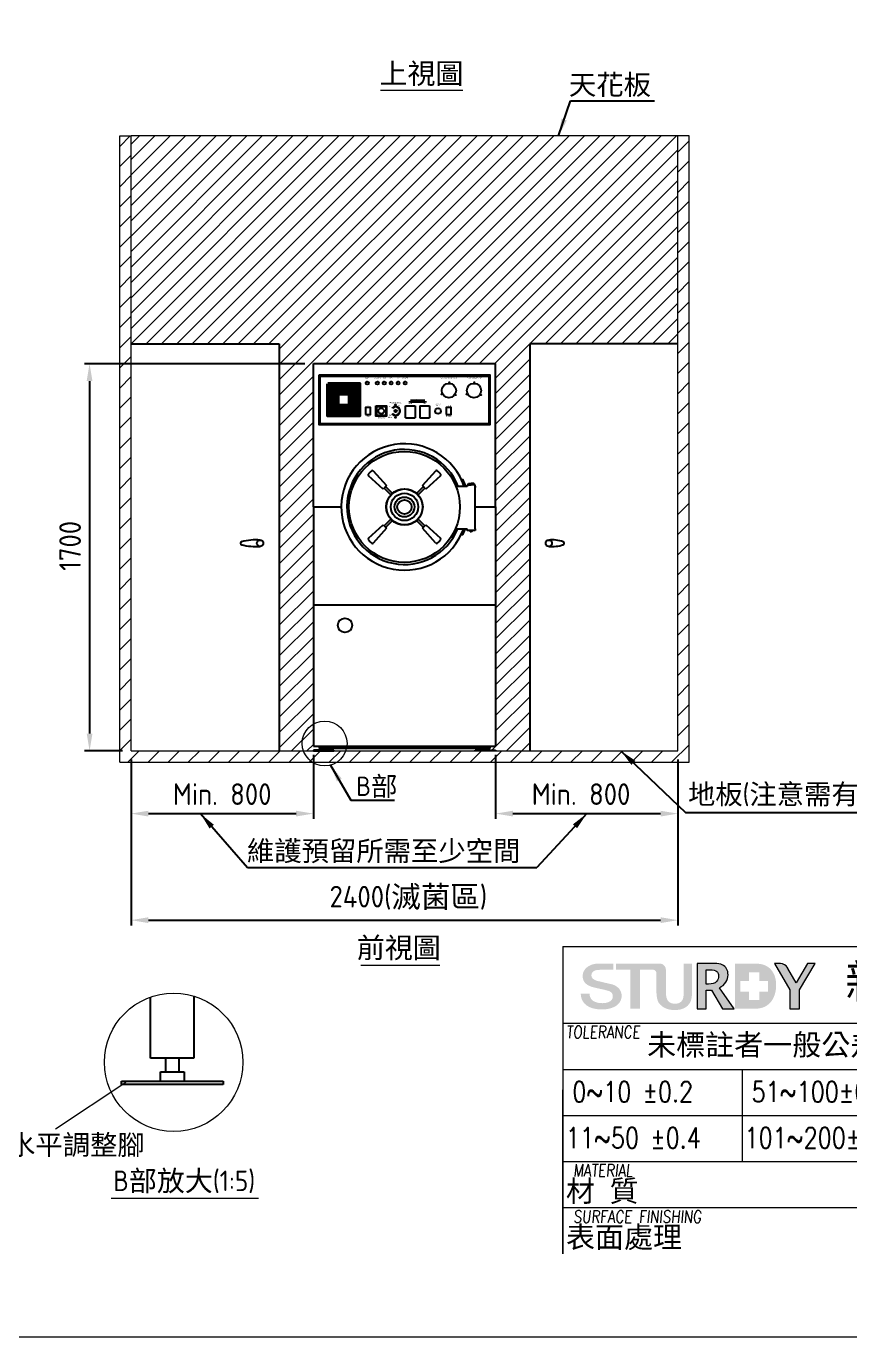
# Model space of a CAD drawing. Header units: millimetres. Extents: x -170975 to 139559, y -614 to 13147.
# Drawn here: x 131035 to 134649, y -614 to 5140 of the extents above; entities that cross this region are included whole.
import ezdxf

# ---------------------------------------------------------------- set-up
doc = ezdxf.new("R2010")
doc.units = ezdxf.units.MM
doc.linetypes.add('HIDDEN', pattern=[9.525, 6.35, -3.175])
doc.layers.get('0').update_dxf_attribs({"lineweight": 25})
for name, color, linetype, lineweight in [('D', 3, 'Continuous', 9), ('F', 7, 'Continuous', 15), ('H', 2, 'HIDDEN', 15), ('S', 4, 'Continuous', 15)]:
    doc.layers.add(name, color=color, linetype=linetype, lineweight=lineweight)
doc.styles.get("Standard").update_dxf_attribs({"font": 'KAIU.TTF'})
doc.styles.add('STU25', font='isocp2.shx')
doc.styles.add('Text', font='romans.shx', dxfattribs={"width": 0.8, "oblique": 10})
doc.dimstyles.new('STU25', dxfattribs={"dimscale": 38, "dimtxt": 2.5, "dimasz": 2, "dimexe": 0.6, "dimexo": 1, "dimgap": 1, "dimtad": 1, "dimdsep": 46, "dimtxsty": 'STU25', "dimcen": 2, "dimazin": 2, "dimtfac": 1, "dimtmove": 0, "dimatfit": 3, "dimfxl": 0, "dimtolj": 1, "dimtzin": 0, "dimarcsym": 0})
doc.dimstyles.new('STU25$7', dxfattribs={"dimscale": 38, "dimtxt": 2.5, "dimasz": 2, "dimexe": 1.25, "dimexo": 0.625, "dimgap": 1, "dimtad": 0, "dimdec": 4, "dimdsep": 46, "dimtxsty": 'STU25', "dimcen": 2.5, "dimazin": 2, "dimtfac": 1, "dimtdec": 4, "dimtmove": 0, "dimatfit": 3, "dimfxl": 0, "dimtolj": 1, "dimtzin": 0, "dimarcsym": 0})

# ---------------------------------------------------------------- blocks, each defined once
blk = doc.blocks.new('*D6')
at = {"layer": 'D', "color": 0, "lineweight": -2}
for p, q in [((131494.9, 1920), (131494.9, 1192)), ((133894.9, 1920), (133894.9, 1192)), ((131570.9, 1214.8), (133818.9, 1214.8))]:
    blk.add_line(p, q, dxfattribs=at)
at = {"layer": 'D', "color": 0}
for points in [[(131570.9, 1227.5), (131570.9, 1202.1), (131494.9, 1214.8)], [(133818.9, 1202.1), (133818.9, 1227.5), (133894.9, 1214.8)]]:
    blk.add_solid(points, dxfattribs=at)
at = {"layer": 'Defpoints', "color": 0}
for p in [(131494.9, 1958), (133894.9, 1958), (133894.9, 1214.8)]:
    blk.add_point(p, dxfattribs=at)
at = {"layer": 'D', "color": 0, "insert": (132711.8, 1312.6), "char_height": 95, "attachment_point": 5, "style": 'STU25'}
blk.add_mtext('\\A1;2400({\\f標楷體|b0|i0|c136|p65;滅菌區})', dxfattribs=at)
blk = doc.blocks.new('*D8')
at = {"layer": 'D', "color": 0, "lineweight": -2}
for p, q in [((131494.9, 1920), (131494.9, 1659.8)), ((132294.9, 1941), (132294.9, 1659.8)), ((131570.9, 1682.6), (132218.9, 1682.6))]:
    blk.add_line(p, q, dxfattribs=at)
at = {"layer": 'D', "color": 0}
for points in [[(131570.9, 1695.2), (131570.9, 1669.9), (131494.9, 1682.6)], [(132218.9, 1669.9), (132218.9, 1695.2), (132294.9, 1682.6)]]:
    blk.add_solid(points, dxfattribs=at)
at = {"layer": 'Defpoints', "color": 0}
for p in [(131494.9, 1958), (132294.9, 1979), (132294.9, 1682.6)]:
    blk.add_point(p, dxfattribs=at)
at = {"layer": 'D', "color": 0, "insert": (131894.9, 1768.1), "char_height": 95, "attachment_point": 5, "style": 'STU25'}
blk.add_mtext('\\A1;Min. 800', dxfattribs=at)
blk = doc.blocks.new('*D9')
at = {"layer": 'D', "color": 0, "lineweight": -2}
for p, q in [((133094.9, 1941), (133094.9, 1659.8)), ((133894.9, 1920), (133894.9, 1659.8)), ((133170.9, 1682.6), (133818.9, 1682.6))]:
    blk.add_line(p, q, dxfattribs=at)
at = {"layer": 'D', "color": 0}
for points in [[(133170.9, 1695.2), (133170.9, 1669.9), (133094.9, 1682.6)], [(133818.9, 1669.9), (133818.9, 1695.2), (133894.9, 1682.6)]]:
    blk.add_solid(points, dxfattribs=at)
at = {"layer": 'Defpoints', "color": 0}
for p in [(133094.9, 1979), (133894.9, 1958), (133894.9, 1682.6)]:
    blk.add_point(p, dxfattribs=at)
at = {"layer": 'D', "color": 0, "insert": (133469.9, 1768.1), "char_height": 95, "attachment_point": 5, "style": 'STU25'}
blk.add_mtext('\\A1;Min. 800', dxfattribs=at)
blk = doc.blocks.new('*D10')
at = {"layer": 'D', "color": 0, "lineweight": -2}
for p, q in [((132256.9, 3658), (131290, 3658)), ((131312.8, 3582), (131312.8, 2034)), ((131456.9, 1958), (131290, 1958))]:
    blk.add_line(p, q, dxfattribs=at)
at = {"layer": 'D', "color": 0}
for points in [[(131325.5, 3582), (131300.1, 3582), (131312.8, 3658)], [(131300.1, 2034), (131325.5, 2034), (131312.8, 1958)]]:
    blk.add_solid(points, dxfattribs=at)
at = {"layer": 'Defpoints', "color": 0}
for p in [(132294.9, 3658), (131312.8, 1958), (131494.9, 1958)]:
    blk.add_point(p, dxfattribs=at)
at = {"layer": 'D', "color": 0, "insert": (131227.3, 2858), "char_height": 95, "attachment_point": 5, "rotation": 90, "style": 'STU25'}
blk.add_mtext('\\A1;1700', dxfattribs=at)
blk = doc.blocks.new('新駿LOGO')
at = {"layer": 'F'}
h = blk.add_hatch(color=256, dxfattribs=at)
edge = h.paths.add_edge_path()
edge.add_spline(control_points=[(-529.05, -442.14), (-529.05, -442.31), (-529.02, -442.45), (-528.95, -442.56), (-528.89, -442.68), (-528.8, -442.78), (-528.69, -442.85), (-528.57, -442.93), (-528.44, -442.98), (-528.29, -443.01), (-528.15, -443.05), (-527.99, -443.07), (-527.81, -443.07), (-527.62, -443.07), (-527.47, -443.05), (-527.33, -443.01), (-527.2, -442.97), (-527.09, -442.92), (-527.01, -442.86), (-526.93, -442.8), (-526.87, -442.73), (-526.83, -442.65), (-526.8, -442.57), (-526.78, -442.49), (-526.78, -442.41), (-526.78, -442.25), (-526.82, -442.13), (-526.91, -442.05), (-526.99, -441.97), (-527.08, -441.91), (-527.18, -441.88), (-527.36, -441.83), (-527.56, -441.77), (-527.79, -441.72), (-528.02, -441.67), (-528.3, -441.61), (-528.64, -441.53), (-528.85, -441.48), (-529.02, -441.41), (-529.16, -441.34), (-529.3, -441.26), (-529.41, -441.17), (-529.5, -441.07), (-529.58, -440.98), (-529.64, -440.87), (-529.67, -440.77), (-529.7, -440.66), (-529.72, -440.55), (-529.72, -440.43), (-529.72, -440.22), (-529.67, -440.03), (-529.57, -439.87), (-529.46, -439.71), (-529.33, -439.58), (-529.16, -439.47), (-528.99, -439.37), (-528.85, -439.31), (-528.64, -439.26), (-528.43, -439.21), (-528.13, -439.2), (-527.91, -439.2), (-527.66, -439.2), (-526.73, -439.2), (-526.73, -439.2), (-526.73, -439.2), (-526.73, -439.81), (-526.73, -439.81), (-526.73, -439.81), (-528.14, -439.8), (-528.28, -439.83), (-528.39, -439.85), (-528.48, -439.86), (-528.56, -439.9), (-528.65, -439.94), (-528.72, -440), (-528.78, -440.07), (-528.84, -440.14), (-528.87, -440.23), (-528.87, -440.34), (-528.87, -440.5), (-528.81, -440.62), (-528.7, -440.7), (-528.6, -440.79), (-528.46, -440.85), (-528.28, -440.9), (-528.27, -440.9), (-528.19, -440.92), (-528.07, -440.95), (-527.94, -440.98), (-527.8, -441.01), (-527.65, -441.05), (-527.49, -441.09), (-527.34, -441.12), (-527.19, -441.16), (-527.04, -441.19), (-526.94, -441.21), (-526.87, -441.23), (-526.71, -441.27), (-526.58, -441.34), (-526.46, -441.41), (-526.34, -441.49), (-526.24, -441.58), (-526.16, -441.67), (-526.08, -441.77), (-526.02, -441.88), (-525.98, -441.99), (-525.94, -442.1), (-525.92, -442.22), (-525.92, -442.33), (-525.92, -442.57), (-525.98, -442.78), (-526.09, -442.95), (-526.2, -443.12), (-526.35, -443.26), (-526.53, -443.37), (-526.71, -443.48), (-526.92, -443.55), (-527.15, -443.61), (-527.39, -443.66), (-527.62, -443.68), (-527.87, -443.68), (-528.14, -443.68), (-528.41, -443.65), (-528.65, -443.59), (-528.9, -443.53), (-529.11, -443.44), (-529.3, -443.31), (-529.48, -443.19), (-529.63, -443.03), (-529.74, -442.83), (-529.84, -442.64), (-529.9, -442.41), (-529.91, -442.14), (-529.91, -442.14), (-529.05, -442.14), (-529.05, -442.14)], knot_values=[0, 0, 0, 0, 1, 1, 1, 2, 2, 2, 3, 3, 3, 4, 4, 4, 5, 5, 5, 6, 6, 6, 7, 7, 7, 8, 8, 8, 9, 9, 9, 10, 10, 10, 11, 11, 11, 12, 12, 12, 13, 13, 13, 14, 14, 14, 15, 15, 15, 16, 16, 16, 17, 17, 17, 18, 18, 18, 19, 19, 19, 20, 20, 20, 21, 21, 21, 22, 22, 22, 23, 23, 23, 24, 24, 24, 25, 25, 25, 26, 26, 26, 27, 27, 27, 28, 28, 28, 29, 29, 29, 30, 30, 30, 31, 31, 31, 32, 32, 32, 33, 33, 33, 34, 34, 34, 35, 35, 35, 36, 36, 36, 37, 37, 37, 38, 38, 38, 39, 39, 39, 40, 40, 40, 41, 41, 41, 42, 42, 42, 43, 43, 43, 44, 44, 44, 45, 45, 45, 45], degree=3, periodic=0)
edge = h.paths.add_edge_path()
edge.add_spline(control_points=[(-522.53, -440.14), (-522.54, -440.04), (-522.57, -439.94), (-522.63, -439.9), (-522.77, -439.79), (-522.9, -439.81), (-522.9, -439.81), (-522.9, -439.81), (-523.02, -439.81), (-523.02, -439.81), (-523.02, -439.81), (-524.14, -439.81), (-524.14, -439.81), (-524.14, -439.81), (-524.14, -443.62), (-524.14, -443.62), (-524.14, -443.62), (-525.06, -443.62), (-525.06, -443.62), (-525.06, -443.62), (-525.06, -439.81), (-525.06, -439.81), (-525.06, -439.81), (-526.47, -439.81), (-526.47, -439.81), (-526.47, -439.81), (-526.47, -439.2), (-526.47, -439.2), (-526.47, -439.2), (-522.39, -439.2), (-522.39, -439.2)], knot_values=[5.578051, 5.578051, 5.578051, 5.578051, 6, 6, 6, 7, 7, 7, 8, 8, 8, 9, 9, 9, 10, 10, 10, 11, 11, 11, 12, 12, 12, 13, 13, 13, 14, 14, 14, 15, 15, 15, 15], degree=3, periodic=0)
edge.add_spline(control_points=[(-522.4, -439.2), (-522.31, -439.2), (-522.22, -439.2), (-522.22, -439.2), (-522.22, -439.2), (-521.96, -439.19), (-521.76, -439.41), (-521.58, -439.61), (-521.61, -439.85), (-521.61, -439.85), (-521.61, -439.85), (-521.61, -441.92), (-521.61, -441.92), (-521.61, -442.41), (-521.52, -442.73), (-521.36, -442.89), (-521.19, -443.05), (-520.97, -443.13), (-520.71, -443.13), (-520.45, -443.13), (-520.24, -443.05), (-520.09, -442.89), (-519.93, -442.74), (-519.86, -442.43), (-519.86, -441.98), (-519.86, -441.98), (-519.86, -439.2), (-519.86, -439.2), (-519.86, -439.2), (-519.05, -439.2), (-519.05, -439.2), (-519.05, -439.2), (-519.05, -441.92), (-519.05, -441.92), (-519.05, -442.43), (-519.12, -442.8), (-519.25, -443.02), (-519.38, -443.24), (-519.56, -443.42), (-519.8, -443.54), (-520.05, -443.67), (-520.35, -443.74), (-520.73, -443.74), (-521.09, -443.74), (-521.41, -443.68), (-521.67, -443.56), (-521.93, -443.44), (-522.14, -443.26), (-522.3, -443.03), (-522.45, -442.8), (-522.53, -442.42), (-522.53, -441.91), (-522.53, -441.91), (-522.53, -440.92), (-522.53, -440.14)], knot_values=[0.44538, 0.44538, 0.44538, 0.44538, 1, 1, 1, 2, 2, 2, 3, 3, 3, 4, 4, 4, 5, 5, 5, 6, 6, 6, 7, 7, 7, 8, 8, 8, 9, 9, 9, 10, 10, 10, 11, 11, 11, 12, 12, 12, 13, 13, 13, 14, 14, 14, 15, 15, 15, 16, 16, 16, 17, 17, 17, 17.603917, 17.603917, 17.603917, 17.603917], degree=3, periodic=0)
h = blk.add_hatch(color=256, dxfattribs=at)
edge = h.paths.add_edge_path()
edge.add_spline(control_points=[(-526.47, -439.2), (-526.47, -439.2), (-526.47, -439.81), (-526.47, -439.81)], knot_values=[-14, -14, -14, -14, -13, -13, -13, -13], degree=3, periodic=0)
edge.add_spline(control_points=[(-526.47, -439.81), (-526.47, -439.81), (-525.06, -439.81), (-525.06, -439.81)], knot_values=[-13, -13, -13, -13, -12, -12, -12, -12], degree=3, periodic=0)
edge.add_spline(control_points=[(-525.06, -439.81), (-525.06, -439.81), (-525.06, -443.62), (-525.06, -443.62)], knot_values=[-12, -12, -12, -12, -11, -11, -11, -11], degree=3, periodic=0)
edge.add_spline(control_points=[(-525.06, -443.62), (-525.06, -443.62), (-524.14, -443.62), (-524.14, -443.62)], knot_values=[-11, -11, -11, -11, -10, -10, -10, -10], degree=3, periodic=0)
edge.add_spline(control_points=[(-524.14, -443.62), (-524.14, -443.62), (-524.14, -439.81), (-524.14, -439.81)], knot_values=[-10, -10, -10, -10, -9, -9, -9, -9], degree=3, periodic=0)
edge.add_spline(control_points=[(-524.14, -439.81), (-524.14, -439.81), (-523.02, -439.81), (-523.02, -439.81)], knot_values=[-9, -9, -9, -9, -8, -8, -8, -8], degree=3, periodic=0)
edge.add_spline(control_points=[(-523.02, -439.81), (-523.02, -439.81), (-522.9, -439.81), (-522.9, -439.81)], knot_values=[-8, -8, -8, -8, -7, -7, -7, -7], degree=3, periodic=0)
edge.add_spline(control_points=[(-522.9, -439.81), (-522.9, -439.81), (-522.77, -439.79), (-522.63, -439.9)], knot_values=[-7, -7, -7, -7, -6, -6, -6, -6], degree=3, periodic=0)
edge.add_spline(control_points=[(-522.63, -439.9), (-522.57, -439.94), (-522.54, -440.04), (-522.53, -440.14)], knot_values=[-6, -6, -6, -6, -5.578051, -5.578051, -5.578051, -5.578051], degree=3, periodic=0)
edge.add_spline(control_points=[(-522.53, -440.14), (-522.53, -440.92), (-522.53, -441.91), (-522.53, -441.91)], knot_values=[-17.603917, -17.603917, -17.603917, -17.603917, -17, -17, -17, -17], degree=3, periodic=0)
edge.add_spline(control_points=[(-522.53, -441.91), (-522.53, -442.42), (-522.45, -442.8), (-522.3, -443.03)], knot_values=[-17, -17, -17, -17, -16, -16, -16, -16], degree=3, periodic=0)
edge.add_spline(control_points=[(-522.3, -443.03), (-522.14, -443.26), (-521.93, -443.44), (-521.67, -443.56)], knot_values=[-16, -16, -16, -16, -15, -15, -15, -15], degree=3, periodic=0)
edge.add_spline(control_points=[(-521.67, -443.56), (-521.41, -443.68), (-521.09, -443.74), (-520.73, -443.74)], knot_values=[-15, -15, -15, -15, -14, -14, -14, -14], degree=3, periodic=0)
edge.add_spline(control_points=[(-520.73, -443.74), (-520.35, -443.74), (-520.05, -443.67), (-519.8, -443.54)], knot_values=[-14, -14, -14, -14, -13, -13, -13, -13], degree=3, periodic=0)
edge.add_spline(control_points=[(-519.8, -443.54), (-519.56, -443.42), (-519.38, -443.24), (-519.25, -443.02)], knot_values=[-13, -13, -13, -13, -12, -12, -12, -12], degree=3, periodic=0)
edge.add_spline(control_points=[(-519.25, -443.02), (-519.12, -442.8), (-519.05, -442.43), (-519.05, -441.92)], knot_values=[-12, -12, -12, -12, -11, -11, -11, -11], degree=3, periodic=0)
edge.add_spline(control_points=[(-519.05, -441.92), (-519.05, -441.92), (-519.05, -439.2), (-519.05, -439.2)], knot_values=[-11, -11, -11, -11, -10, -10, -10, -10], degree=3, periodic=0)
edge.add_spline(control_points=[(-519.05, -439.2), (-519.05, -439.2), (-519.86, -439.2), (-519.86, -439.2)], knot_values=[-10, -10, -10, -10, -9, -9, -9, -9], degree=3, periodic=0)
edge.add_spline(control_points=[(-519.86, -439.2), (-519.86, -439.2), (-519.86, -441.98), (-519.86, -441.98)], knot_values=[-9, -9, -9, -9, -8, -8, -8, -8], degree=3, periodic=0)
edge.add_spline(control_points=[(-519.86, -441.98), (-519.86, -442.43), (-519.93, -442.74), (-520.09, -442.89)], knot_values=[-8, -8, -8, -8, -7, -7, -7, -7], degree=3, periodic=0)
edge.add_spline(control_points=[(-520.09, -442.89), (-520.24, -443.05), (-520.45, -443.13), (-520.71, -443.13)], knot_values=[-7, -7, -7, -7, -6, -6, -6, -6], degree=3, periodic=0)
edge.add_spline(control_points=[(-520.71, -443.13), (-520.97, -443.13), (-521.19, -443.05), (-521.36, -442.89)], knot_values=[-6, -6, -6, -6, -5, -5, -5, -5], degree=3, periodic=0)
edge.add_spline(control_points=[(-521.36, -442.89), (-521.52, -442.73), (-521.61, -442.41), (-521.61, -441.92)], knot_values=[-5, -5, -5, -5, -4, -4, -4, -4], degree=3, periodic=0)
edge.add_spline(control_points=[(-521.61, -441.92), (-521.61, -441.92), (-521.61, -439.85), (-521.61, -439.85)], knot_values=[-4, -4, -4, -4, -3, -3, -3, -3], degree=3, periodic=0)
edge.add_spline(control_points=[(-521.61, -439.85), (-521.61, -439.85), (-521.61, -439.85), (-521.61, -439.85)], knot_values=[-3, -3, -3, -3, -2.999949, -2.999949, -2.999949, -2.999949], degree=3, periodic=0)
edge.add_spline(control_points=[(-521.61, -439.85), (-521.61, -439.85), (-521.58, -439.61), (-521.76, -439.41)], knot_values=[-2.999949, -2.999949, -2.999949, -2.999949, -2, -2, -2, -2], degree=3, periodic=0)
edge.add_spline(control_points=[(-521.76, -439.41), (-521.96, -439.19), (-522.22, -439.2), (-522.22, -439.2)], knot_values=[-2, -2, -2, -2, -1, -1, -1, -1], degree=3, periodic=0)
edge.add_spline(control_points=[(-522.22, -439.2), (-522.22, -439.2), (-526.47, -439.2), (-526.47, -439.2)], knot_values=[-15, -15, -15, -15, -14, -14, -14, -14], degree=3, periodic=0)
h = blk.add_hatch(color=256, dxfattribs=at)
edge = h.paths.add_edge_path()
edge.add_spline(control_points=[(-518.54, -443.62), (-518.54, -443.62), (-518.54, -439.2), (-518.54, -439.2), (-518.54, -439.2), (-516.88, -439.2), (-516.88, -439.2), (-516.55, -439.2), (-516.29, -439.25), (-516.11, -439.33), (-515.93, -439.41), (-515.79, -439.54), (-515.69, -439.72), (-515.59, -439.89), (-515.54, -440.08), (-515.54, -440.3), (-515.54, -440.56), (-515.61, -440.8), (-515.76, -441.03), (-515.91, -441.26), (-516.12, -441.44), (-516.39, -441.56), (-516.39, -441.56), (-514.95, -443.62), (-514.95, -443.62), (-514.95, -443.62), (-516.07, -443.62), (-516.07, -443.62), (-516.07, -443.62), (-517.17, -441.81), (-517.17, -441.81), (-517.17, -441.81), (-517.67, -441.81), (-517.67, -441.81), (-517.67, -441.81), (-517.67, -443.62), (-517.67, -443.62), (-517.67, -443.62), (-518.54, -443.62), (-518.54, -443.62)], knot_values=[0, 0, 0, 0, 1, 1, 1, 2, 2, 2, 3, 3, 3, 4, 4, 4, 5, 5, 5, 6, 6, 6, 7, 7, 7, 8, 8, 8, 9, 9, 9, 10, 10, 10, 11, 11, 11, 12, 12, 12, 13, 13, 13, 13], degree=3, periodic=1)
edge = h.paths.add_edge_path(flags=16)
edge.add_spline(control_points=[(-517.67, -441.21), (-517.67, -441.21), (-517.46, -441.21), (-517.46, -441.21), (-517.08, -441.21), (-516.82, -441.13), (-516.68, -440.96), (-516.53, -440.8), (-516.46, -440.61), (-516.46, -440.4), (-516.46, -440.22), (-516.52, -440.08), (-516.63, -439.97), (-516.75, -439.86), (-516.99, -439.81), (-517.35, -439.81), (-517.35, -439.81), (-517.67, -439.81), (-517.67, -439.81), (-517.67, -439.81), (-517.67, -441.21), (-517.67, -441.21)], knot_values=[0, 0, 0, 0, 1, 1, 1, 2, 2, 2, 3, 3, 3, 4, 4, 4, 5, 5, 5, 6, 6, 6, 7, 7, 7, 7], degree=3, periodic=1)
h = blk.add_hatch(color=256, dxfattribs=at)
edge = h.paths.add_edge_path()
edge.add_spline(control_points=[(-514.87, -443.62), (-514.87, -443.62), (-513.05, -443.62), (-513.05, -443.62)], knot_values=[-9, -9, -9, -9, -8, -8, -8, -8], degree=3, periodic=0)
edge.add_spline(control_points=[(-513.05, -443.62), (-512.51, -443.62), (-512.09, -443.52), (-511.79, -443.32)], knot_values=[-8, -8, -8, -8, -7, -7, -7, -7], degree=3, periodic=0)
edge.add_spline(control_points=[(-511.79, -443.32), (-511.48, -443.12), (-511.25, -442.85), (-511.09, -442.5)], knot_values=[-7, -7, -7, -7, -6, -6, -6, -6], degree=3, periodic=0)
edge.add_spline(control_points=[(-511.09, -442.5), (-510.93, -442.15), (-510.85, -441.76), (-510.85, -441.32)], knot_values=[-6, -6, -6, -6, -5, -5, -5, -5], degree=3, periodic=0)
edge.add_spline(control_points=[(-510.85, -441.32), (-510.85, -440.87), (-510.93, -440.49), (-511.1, -440.17)], knot_values=[-5, -5, -5, -5, -4, -4, -4, -4], degree=3, periodic=0)
edge.add_spline(control_points=[(-511.1, -440.17), (-511.27, -439.85), (-511.49, -439.61), (-511.78, -439.45)], knot_values=[-4, -4, -4, -4, -3, -3, -3, -3], degree=3, periodic=0)
edge.add_spline(control_points=[(-511.78, -439.45), (-512.06, -439.29), (-512.46, -439.2), (-512.97, -439.2)], knot_values=[-3, -3, -3, -3, -2, -2, -2, -2], degree=3, periodic=0)
edge.add_spline(control_points=[(-512.97, -439.2), (-512.97, -439.2), (-514.87, -439.2), (-514.87, -439.2)], knot_values=[-2, -2, -2, -2, -1, -1, -1, -1], degree=3, periodic=0)
edge.add_spline(control_points=[(-514.87, -439.2), (-514.87, -439.2), (-514.87, -443.62), (-514.87, -443.62)], knot_values=[-1, -1, -1, -1, 0, 0, 0, 0], degree=3, periodic=0)
h.paths.add_polyline_path([(-514.34, -441.95), (-514.34, -440.92), (-513.51, -440.92), (-513.51, -440.07), (-512.48, -440.07), (-512.48, -440.92), (-511.64, -440.92), (-511.64, -441.95), (-512.48, -441.95), (-512.48, -442.77), (-513.51, -442.77), (-513.51, -441.95)], flags=16)
h = blk.add_hatch(color=256, dxfattribs=at)
edge = h.paths.add_edge_path()
edge.add_spline(control_points=[(-509.51, -443.62), (-509.51, -443.62), (-509.51, -441.77), (-509.51, -441.77), (-509.51, -441.77), (-511, -439.2), (-511, -439.2), (-511, -439.2), (-510.64, -439.2), (-510.64, -439.2), (-510.64, -439.2), (-510.3, -439.19), (-510.04, -439.32), (-509.79, -439.45), (-509.71, -439.68), (-509.71, -439.68), (-509.71, -439.68), (-508.9, -441.07), (-508.9, -441.07), (-508.9, -441.07), (-507.78, -439.2), (-507.78, -439.2), (-507.78, -439.2), (-507.05, -439.2), (-507.05, -439.2), (-507.05, -439.2), (-508.59, -441.77), (-508.59, -441.77), (-508.59, -441.77), (-508.59, -443.62), (-508.59, -443.62), (-508.59, -443.62), (-509.51, -443.62), (-509.51, -443.62)], knot_values=[0, 0, 0, 0, 1, 1, 1, 2, 2, 2, 3, 3, 3, 4, 4, 4, 5, 5, 5, 6, 6, 6, 7, 7, 7, 8, 8, 8, 9, 9, 9, 10, 10, 10, 11, 11, 11, 11], degree=3, periodic=1)
at = {"layer": 'F', "lineweight": 0}
for points, knots in [([(-518.54, -443.62), (-518.54, -443.62), (-518.54, -439.2), (-518.54, -439.2), (-518.54, -439.2), (-516.88, -439.2), (-516.88, -439.2), (-516.55, -439.2), (-516.29, -439.25), (-516.11, -439.33), (-515.93, -439.41), (-515.79, -439.54), (-515.69, -439.72), (-515.59, -439.89), (-515.54, -440.08), (-515.54, -440.3), (-515.54, -440.56), (-515.61, -440.8), (-515.76, -441.03), (-515.91, -441.26), (-516.12, -441.44), (-516.39, -441.56), (-516.39, -441.56), (-514.95, -443.62), (-514.95, -443.62), (-514.95, -443.62), (-516.07, -443.62), (-516.07, -443.62), (-516.07, -443.62), (-517.17, -441.81), (-517.17, -441.81), (-517.17, -441.81), (-517.67, -441.81), (-517.67, -441.81), (-517.67, -441.81), (-517.67, -443.62), (-517.67, -443.62), (-517.67, -443.62), (-518.54, -443.62), (-518.54, -443.62)], [0, 0, 0, 0, 1, 1, 1, 2, 2, 2, 3, 3, 3, 4, 4, 4, 5, 5, 5, 6, 6, 6, 7, 7, 7, 8, 8, 8, 9, 9, 9, 10, 10, 10, 11, 11, 11, 12, 12, 12, 13, 13, 13, 13]), ([(-517.67, -441.21), (-517.67, -441.21), (-517.46, -441.21), (-517.46, -441.21), (-517.08, -441.21), (-516.82, -441.13), (-516.68, -440.96), (-516.53, -440.8), (-516.46, -440.61), (-516.46, -440.4), (-516.46, -440.22), (-516.52, -440.08), (-516.63, -439.97), (-516.75, -439.86), (-516.99, -439.81), (-517.35, -439.81), (-517.35, -439.81), (-517.67, -439.81), (-517.67, -439.81), (-517.67, -439.81), (-517.67, -441.21), (-517.67, -441.21)], [0, 0, 0, 0, 1, 1, 1, 2, 2, 2, 3, 3, 3, 4, 4, 4, 5, 5, 5, 6, 6, 6, 7, 7, 7, 7]), ([(-509.51, -443.62), (-509.51, -443.62), (-509.51, -441.77), (-509.51, -441.77), (-509.51, -441.77), (-511, -439.2), (-511, -439.2), (-511, -439.2), (-510.64, -439.2), (-510.64, -439.2), (-510.64, -439.2), (-510.3, -439.19), (-510.04, -439.32), (-509.79, -439.45), (-509.71, -439.68), (-509.71, -439.68), (-509.71, -439.68), (-508.9, -441.07), (-508.9, -441.07), (-508.9, -441.07), (-507.78, -439.2), (-507.78, -439.2), (-507.78, -439.2), (-507.05, -439.2), (-507.05, -439.2), (-507.05, -439.2), (-508.59, -441.77), (-508.59, -441.77), (-508.59, -441.77), (-508.59, -443.62), (-508.59, -443.62), (-508.59, -443.62), (-509.51, -443.62), (-509.51, -443.62)], [0, 0, 0, 0, 1, 1, 1, 2, 2, 2, 3, 3, 3, 4, 4, 4, 5, 5, 5, 6, 6, 6, 7, 7, 7, 8, 8, 8, 9, 9, 9, 10, 10, 10, 11, 11, 11, 11])]:
    blk.add_open_spline(points, degree=3, knots=knots, dxfattribs=at)
at = {"attachment_point": 1, "style": 'STU25'}
for s, insert, char_height in [('{\\f標楷體|b0|i0|c136|p65;新駿實業股份有限公司}', (-504.12, -439.33), 3.25), ('{\\f標楷體|b0|i0|c136|p65;STURDY\\H0.9667x; \\H1.034x;INDUSTRIAL CO.,LTD.}', (-455.51, -439.78), 3)]:
    blk.add_mtext(s, dxfattribs=dict(at, insert=insert, char_height=char_height))
blk = doc.blocks.new('H421')
at = {"layer": 'F', "color": 7}
for p, q in [((155.91, 38.09), (286.91, 38.09)), ((211.36, 38.09), (286.91, 38.09)), ((155.91, 30.59), (286.91, 30.59)), ((192.41, 30.59), (192.41, 17.09)), ((242.66, 30.59), (242.66, 17.09)), ((257.41, 30.59), (257.41, 17.09)), ((272.16, 30.59), (272.16, 17.09)), ((155.91, 26.09), (227.91, 26.09)), ((173.41, 26.09), (173.41, 17.09)), ((211.41, 26.09), (211.41, 17.09)), ((155.91, 8.09), (155.91, 24.09)), ((155.91, 21.59), (286.91, 21.59)), ((214.91, 21.59), (286.91, 21.59)), ((227.91, 21.59), (286.91, 21.59)), ((155.91, 17.09), (286.91, 17.09)), ((211.41, 17.09), (211.41, 12.59)), ((227.91, 17.09), (227.91, 8.09)), ((286.91, 12.59), (155.91, 12.59))]:
    blk.add_line(p, q, dxfattribs=at)
at = {"layer": 'F'}
for p, q in [((155.91, 38.09), (155.91, 17.09)), ((227.91, 30.59), (227.91, 17.09)), ((155.91, 24.09), (155.91, 16.09)), ((155.91, 17.09), (155.91, 8.09)), ((192.41, 17.09), (192.41, 8.09))]:
    blk.add_line(p, q, dxfattribs=at)
at = {"layer": 'F', "color": 0}
for p, q in [((220.66, 21.32), (220.66, 20.14)), ((223.77, 20.14), (227.5, 20.92)), ((227.5, 20.92), (227.5, 17.84)), ((218.72, 19.38), (219.89, 19.38)), ((220.27, 19.38), (221.04, 19.38)), ((220.66, 19.77), (220.66, 19)), ((221.42, 19.38), (222.57, 19.38)), ((223.49, 19.38), (224.81, 19.38)), ((223.77, 20.14), (223.77, 18.62)), ((225.34, 19.38), (225.81, 19.38)), ((226.31, 19.38), (228.03, 19.38)), ((220.66, 18.62), (220.66, 17.45)), ((223.77, 18.62), (227.5, 17.84))]:
    blk.add_line(p, q, dxfattribs=at)
for radius in [1.54, 0.762]:
    blk.add_circle((220.66, 19.38), radius, dxfattribs=at)
blk.add_blockref('新駿LOGO', (687.56, 475.62))
at = {"layer": 'F', "color": 1, "lineweight": 15, "style": 'Text', "oblique": 5, "width": 0.8}
for s, height, p in [('TOLERANCE', 1.2, (156.23, 29.13)), ('DESIGNED', 1.2, (228.57, 29.01)), ('DRAWN', 1.245, (243.23, 29.03)), ('VERIFIED', 1.2, (257.72, 29.09)), ('APPROVED', 1.2, (272.5, 29.06)), ('VIEWPOINT', 1.2, (211.83, 20.13)), ('MATERIAL', 1.2, (156.92, 15.63)), ('SCALE', 1.2, (193.44, 15.63)), ('UNIT', 1.2, (212.42, 15.63)), ('NAME', 1.2, (229.41, 15.63)), ('SURFACE FINISHING', 1.2, (156.92, 11.13)), ('MODEL NO.', 1.2, (193.44, 11.13)), ('DWG.NO.', 1.2, (229.41, 11.13))]:
    blk.add_text(s, height=height, dxfattribs=at).set_placement(p)
at = {"layer": 'F', "lineweight": -3}
for s, height, p in [('未標註者一般公差表', 2.076, (164.12, 27.45)), ('未標示之圓角為R1導角為C1', 2.0757, (192.54, 27.58)), ('設計:', 2.076, (228.54, 26.61)), ('繪圖:', 2.076, (243.32, 26.66)), ('校核:', 2.076, (257.59, 26.57)), ('核准:', 2.076, (272.41, 26.52)), ('視角', 2.076, (211.71, 17.69)), ('材 質', 2.076, (156.21, 13.19)), ('比例', 2.076, (192.73, 13.19)), ('單位', 2.076, (211.71, 13.19)), ('圖 名', 2.076, (228.7, 13.19)), ('表面處理', 2.076, (156.21, 8.69)), ('代表機種', 2.076, (192.73, 8.69)), ('圖 號', 2.076, (228.7, 8.69))]:
    blk.add_text(s, height=height, dxfattribs=at).set_placement(p)
at = {"layer": 'F', "lineweight": 20, "style": 'Text', "width": 0.8}
for s, p in [('0~10 ±0.2', (156.82, 22.91)), ('51~100±0.6', (174.32, 22.91)), ('201~500±1', (192.72, 22.91)), ('ANGLE  ±1%%D', (212.68, 22.91)), ('11~50 ±0.4', (156.2, 18.41)), ('101~200±0.8', (173.63, 18.41)), ('501~X  ±2', (192.72, 18.41))]:
    blk.add_text(s, height=2, dxfattribs=at).set_placement(p)

msp = doc.modelspace()

# ---------------------------------------------------------------- hatches: boundary and pattern name
h = msp.add_hatch(color=256)
h.paths.add_polyline_path([(132319.867, 3608.954), (132319.867, 3388.954), (133069.867, 3388.954), (133069.867, 3608.954)])
h.paths.add_polyline_path([(132324.867, 3393.954), (132324.867, 3603.954), (133064.867, 3603.954), (133064.867, 3393.954)], flags=16)
h = msp.add_hatch(color=256)
h.paths.add_polyline_path([(132615.867, 3473.204), (132569.867, 3473.204), (132569.867, 3427.204), (132615.867, 3427.204)])
h.paths.add_polyline_path([(132612.867, 3470.204), (132612.867, 3430.204), (132572.867, 3430.204), (132572.867, 3470.204)], flags=16)
h = msp.add_hatch(color=256)
h.paths.add_polyline_path([(132642.45, 3464.785), (132641.034, 3466.201, 0.01136804), (132640.311, 3465.51), (132643.139, 3462.682, -0.39222709), (132667.597, 3463.607), (132667.812, 3465.995, 0.03083087), (132665.749, 3467.342), (132666.65, 3469.13, 0.01136804), (132665.767, 3469.6), (132664.867, 3467.814, 0.30992327)])
h.paths.add_polyline_path([(132664.964, 3434.421), (132664.748, 3432.034, 0.55981906), (132667.812, 3465.995), (132667.597, 3463.607, -0.51491666)])
h.paths.add_polyline_path([(132664.748, 3432.034), (132664.964, 3434.421, -0.34118458), (132643.139, 3437.226), (132640.311, 3434.397, 0.01136804), (132641.034, 3433.706), (132642.45, 3435.122, 0.30810322)])
at = {"layer": 'D'}
h = msp.add_hatch(dxfattribs=at)
h.set_pattern_fill('ANSI31', color=256, scale=15, style=0)
h.set_pattern_definition([(45, (105332.81, 11.904), (-33.67596, 33.67596), [])])
h.paths.add_polyline_path([(133094.867, 3658.954), (133094.867, 3028.954), (133094.867, 2598.954), (133094.867, 1978.954), (133069.867, 1978.954), (133069.867, 1968.954), (133060.259, 1968.954), (133060.259, 1963.85), (133063.156, 1960.954), (133094.367, 1960.954), (133094.367, 1957.954), (133244.867, 1957.954), (133244.867, 3744.889), (133894.867, 3744.889), (133894.867, 4657.954), (131494.867, 4657.954), (131494.867, 3744.889), (132144.867, 3744.889), (132144.867, 1957.954), (132295.367, 1957.954), (132295.367, 1960.954), (132326.578, 1960.954), (132329.475, 1963.85), (132329.475, 1968.954), (132319.867, 1968.954), (132319.867, 1978.954), (132294.867, 1978.954), (132294.867, 2598.954), (132294.867, 3028.954), (132294.867, 3658.954)])
at = {"layer": 'H', "ltscale": 5}
h = msp.add_hatch(dxfattribs=at)
h.set_pattern_fill('ANSI31', color=256, scale=500, style=0)
h.set_pattern_definition([(45, (349694.94, 22573.884), (-44.194174, 44.194174), [])])
h.paths.add_polyline_path([(133944.867, 1907.954), (133944.867, 4657.954), (133894.867, 4657.954), (133894.867, 1957.954), (131494.867, 1957.954), (131494.867, 4657.954), (131444.867, 4657.954), (131444.867, 1907.954)])
h.paths.add_polyline_path([(133944.867, 4657.954), (133894.867, 4657.954)], flags=16)
h.paths.add_polyline_path([(131444.867, 4657.954), (131494.867, 4657.954)], flags=16)

# ---------------------------------------------------------------- linework, layer by layer
for p, q in [((131494.867, 3744.889), (132144.867, 3744.889)), ((132144.867, 3744.889), (132144.867, 1957.954)), ((133244.867, 3744.889), (133244.867, 1957.954)), ((133894.867, 3744.889), (133244.867, 3744.889)), ((132294.867, 3658.954), (133094.867, 3658.954)), ((132294.867, 3028.954), (132294.867, 3658.954)), ((133094.867, 3028.954), (133094.867, 3658.954)), ((132324.867, 3603.954), (133064.867, 3603.954)), ((132324.867, 3393.954), (132324.867, 3603.954)), ((133064.867, 3603.954), (133064.867, 3393.954)), ((132643.139, 3462.682), (132640.311, 3465.51)), ((132642.45, 3464.785), (132641.034, 3466.201)), ((132664.867, 3467.814), (132665.767, 3469.6)), ((132665.749, 3467.342), (132666.65, 3469.13)), ((132699.517, 3472.954), (132742.217, 3472.954)), ((132699.517, 3420.454), (132699.517, 3472.954)), ((132742.217, 3472.954), (132742.217, 3420.454)), ((132762.517, 3472.954), (132805.217, 3472.954)), ((132762.517, 3472.954), (132762.517, 3420.454)), ((132805.217, 3472.954), (132805.217, 3420.454)), ((132643.139, 3437.226), (132640.311, 3434.397)), ((132642.45, 3435.122), (132641.034, 3433.706)), ((132699.517, 3420.454), (132742.217, 3420.454)), ((132762.517, 3420.454), (132805.217, 3420.454)), ((133064.867, 3393.954), (132324.867, 3393.954)), ((132688.372, 3108.69), (132688.372, 3107.686)), ((132701.362, 3108.69), (132701.362, 3107.686)), ((132945.361, 3148.366), (132950.777, 3150.948)), ((133005.324, 3119.954), (133005.324, 3113.954)), ((132294.867, 3028.954), (132294.867, 2598.954)), ((132294.867, 3028.954), (132417.367, 3028.954)), ((132294.867, 3028.954), (132417.367, 3028.954)), ((132615.131, 3035.448), (132616.134, 3035.448)), ((132615.131, 3022.459), (132616.134, 3022.459)), ((132774.603, 3035.448), (132773.6, 3035.448)), ((132774.603, 3022.459), (132773.6, 3022.459)), ((133005.324, 3028.954), (133094.867, 3028.954)), ((133005.324, 3028.954), (133094.867, 3028.954)), ((133094.867, 3028.954), (133094.867, 2598.954)), ((132688.372, 2949.218), (132688.372, 2950.221)), ((132701.362, 2949.218), (132701.362, 2950.221)), ((133005.324, 2937.954), (133005.324, 2943.954)), ((132945.361, 2909.542), (132950.777, 2906.96)), ((132294.867, 2598.954), (133094.867, 2598.954)), ((132294.867, 2598.954), (133094.867, 2598.954)), ((132294.867, 2598.954), (132294.867, 1978.954)), ((133094.867, 2598.954), (133094.867, 1978.954)), ((132294.867, 1978.954), (133094.867, 1978.954)), ((132319.867, 1978.954), (132319.867, 1968.954)), ((133069.867, 1968.954), (132319.867, 1968.954)), ((133069.867, 1978.954), (133069.867, 1968.954))]:
    msp.add_line(p, q)
at = {"lineweight": 50}
for p, q in [((132357.867, 3569.954), (132401.867, 3525.954)), ((132453.867, 3525.954), (132497.867, 3569.954)), ((132401.867, 3473.954), (132357.867, 3429.954)), ((132453.867, 3473.954), (132497.867, 3429.954)), ((132720.867, 3492.954), (132783.867, 3492.954)), ((132720.867, 3492.954), (132720.867, 3487.954)), ((132751.367, 3492.954), (132751.367, 3497.954)), ((132783.867, 3492.954), (132783.867, 3487.954))]:
    msp.add_line(p, q, dxfattribs=at)
at = {"linetype": 'Continuous'}
for p, q in [((132601.286, 3107.686), (132536.585, 3166.022)), ((132557.799, 3187.235), (132616.135, 3122.535)), ((132773.599, 3122.535), (132831.935, 3187.235)), ((132853.149, 3166.022), (132788.448, 3107.686)), ((132616.135, 3122.535), (132601.286, 3107.686)), ((132605.351, 3111.752), (132635.04, 3082.064)), ((132641.757, 3088.781), (132612.069, 3118.469)), ((132777.665, 3118.469), (132747.977, 3088.781)), ((132754.694, 3082.064), (132784.383, 3111.752)), ((132788.448, 3107.686), (132773.599, 3122.535)), ((132970.324, 3118.454), (132921.322, 3118.454)), ((133005.324, 3125.954), (132970.324, 3125.954)), ((132970.324, 3125.954), (132970.324, 3118.454)), ((132976.213, 3132.681), (132975.31, 3131.777)), ((132975.31, 3126.857), (132975.31, 3131.777)), ((132975.31, 3126.857), (132976.213, 3125.954)), ((132976.213, 3132.681), (132987.824, 3132.681)), ((132976.213, 3125.954), (132987.824, 3125.954)), ((132999.436, 3132.681), (132987.824, 3132.681)), ((132999.436, 3125.954), (132987.824, 3125.954)), ((132999.436, 3132.681), (133000.339, 3131.777)), ((133000.339, 3126.857), (132999.436, 3125.954)), ((133000.339, 3126.857), (133000.339, 3131.777)), ((133005.324, 3118.454), (133005.324, 3125.954)), ((133005.324, 2933.454), (133005.324, 3118.454)), ((132536.97, 2892.232), (132601.286, 2950.222)), ((132616.135, 2935.372), (132557.799, 2870.672)), ((132601.286, 2950.222), (132616.135, 2935.372)), ((132635.04, 2975.844), (132605.351, 2946.156)), ((132612.069, 2939.438), (132641.757, 2969.126)), ((132747.977, 2969.126), (132777.665, 2939.438)), ((132784.383, 2946.156), (132754.694, 2975.844)), ((132773.599, 2935.372), (132788.448, 2950.222)), ((132831.589, 2871.056), (132773.599, 2935.372)), ((132788.448, 2950.222), (132853.149, 2891.885)), ((132918.858, 2933.454), (132970.324, 2933.454)), ((132970.324, 2925.954), (132970.324, 2933.454)), ((133005.324, 2925.954), (132970.324, 2925.954)), ((132983.017, 2920.559), (132982.291, 2925.954)), ((132983.017, 2920.559), (132987.824, 2920.559)), ((132992.632, 2920.559), (132987.824, 2920.559)), ((132992.632, 2920.559), (132993.358, 2925.954)), ((133005.324, 2933.454), (133005.324, 2925.954)), ((132384.367, 1960.954), (132295.367, 1960.954)), ((132295.367, 1960.954), (132295.367, 1957.954)), ((132295.367, 1957.954), (132384.367, 1957.954)), ((132326.578, 1960.954), (132329.475, 1963.85)), ((132350.259, 1968.954), (132329.475, 1968.954)), ((132329.475, 1968.954), (132329.475, 1960.954)), ((132334.671, 1968.954), (132334.671, 1960.954)), ((132345.063, 1968.954), (132345.063, 1960.954)), ((132350.259, 1960.954), (132350.259, 1968.954)), ((132353.156, 1960.954), (132350.259, 1963.85)), ((132384.367, 1957.954), (132384.367, 1960.954)), ((133005.367, 1957.954), (133005.367, 1960.954)), ((133005.367, 1960.954), (133094.367, 1960.954)), ((133094.367, 1957.954), (133005.367, 1957.954)), ((133036.578, 1960.954), (133039.475, 1963.85)), ((133039.475, 1960.954), (133039.475, 1968.954)), ((133039.475, 1968.954), (133060.259, 1968.954)), ((133044.671, 1968.954), (133044.671, 1960.954)), ((133055.063, 1968.954), (133055.063, 1960.954)), ((133060.259, 1968.954), (133060.259, 1960.954)), ((133063.156, 1960.954), (133060.259, 1963.85)), ((133094.367, 1960.954), (133094.367, 1957.954)), ((131580.892, 608.473), (131580.892, 877.297)), ((131770.892, 881.272), (131770.892, 608.473)), ((131770.892, 608.473), (131580.892, 608.473)), ((131645.892, 608.473), (131645.892, 548.473)), ((131705.892, 548.473), (131705.892, 608.473)), ((131623.931, 508.473), (131623.931, 548.473)), ((131623.931, 548.473), (131727.854, 548.473)), ((131727.854, 548.473), (131727.854, 508.473)), ((131453.392, 493.473), (131453.392, 508.473)), ((131453.392, 508.473), (131898.392, 508.473)), ((131898.392, 493.473), (131453.392, 493.473)), ((131898.392, 508.473), (131898.392, 493.473))]:
    msp.add_line(p, q, dxfattribs=at)
for points in [[(132319.867, 3608.954), (133069.867, 3608.954), (133069.867, 3388.954), (132319.867, 3388.954)], [(132523.867, 3435.204), (132545.867, 3435.204), (132545.867, 3465.204), (132523.867, 3465.204)], [(132569.867, 3473.204), (132615.867, 3473.204), (132615.867, 3427.204), (132569.867, 3427.204)], [(132572.867, 3470.204), (132612.867, 3470.204), (132612.867, 3430.204), (132572.867, 3430.204)], [(132878.217, 3435.204), (132900.217, 3435.204), (132900.217, 3465.204), (132878.217, 3465.204)]]:
    msp.add_lwpolyline(points, close=True)
at = {"lineweight": 50}
for points in [[(132357.867, 3569.954), (132497.867, 3569.954), (132497.867, 3429.954), (132357.867, 3429.954)], [(132361.867, 3565.954), (132493.867, 3565.954), (132493.867, 3433.954), (132361.867, 3433.954)], [(132365.867, 3561.954), (132489.867, 3561.954), (132489.867, 3437.954), (132365.867, 3437.954)], [(132369.867, 3557.954), (132485.867, 3557.954), (132485.867, 3441.954), (132369.867, 3441.954)], [(132373.867, 3553.954), (132481.867, 3553.954), (132481.867, 3445.954), (132373.867, 3445.954)], [(132377.867, 3549.954), (132477.867, 3549.954), (132477.867, 3449.954), (132377.867, 3449.954)], [(132381.867, 3545.954), (132473.867, 3545.954), (132473.867, 3453.954), (132381.867, 3453.954)], [(132385.867, 3541.954), (132469.867, 3541.954), (132469.867, 3457.954), (132385.867, 3457.954)], [(132389.867, 3537.954), (132465.867, 3537.954), (132465.867, 3461.954), (132389.867, 3461.954)], [(132393.867, 3533.954), (132461.867, 3533.954), (132461.867, 3465.954), (132393.867, 3465.954)], [(132397.867, 3529.954), (132457.867, 3529.954), (132457.867, 3469.954), (132397.867, 3469.954)], [(132401.867, 3525.954), (132453.867, 3525.954), (132453.867, 3473.954), (132401.867, 3473.954)]]:
    msp.add_lwpolyline(points, close=True, dxfattribs=at)
for centre, radius in [((132531.867, 3572.704), 6.5), ((132575.867, 3572.704), 6.5), ((132606.367, 3572.704), 6.5), ((132636.867, 3572.704), 6.5), ((132667.367, 3572.704), 6.5), ((132697.867, 3572.704), 6.5), ((132889.867, 3540.204), 31.5), ((132891.75, 3576.139), 1.25), ((132999.867, 3540.204), 31.5), ((133001.75, 3576.139), 1.25), ((132857.791, 3523.86), 1.25), ((132920.059, 3520.597), 1.25), ((132967.791, 3523.86), 1.25), ((133030.059, 3520.597), 1.25), ((132592.867, 3450.204), 12.5), ((132842.067, 3450.204), 12.5), ((132694.867, 3028.954), 243.5), ((132694.867, 3028.954), 80), ((132694.867, 3028.954), 79), ((132694.867, 3028.954), 60), ((132694.867, 3028.954), 43.5), ((132694.867, 3028.954), 31.5), ((132061.244, 2869.787), 13.838), ((133328.49, 2869.787), 13.838), ((132433.665, 2509.455), 31.5)]:
    msp.add_circle(centre, radius)
at = {"lineweight": 25}
for centre, radius in [((132655.867, 3449.954), 5), ((132655.867, 3477.454), 2.1), ((132655.867, 3422.454), 2.1)]:
    msp.add_circle(centre, radius, dxfattribs=at)
for centre, radius, start, end in [((132655.867, 3449.954), 22, 132.3947487, 135), ((132655.867, 3449.954), 20, 63.256316, 132.134016), ((132655.867, 3449.954), 20, 227.865984, 60.3903321), ((132655.867, 3449.954), 18, 225, 135), ((132655.867, 3449.954), 22, 60.6510648, 63.256316), ((132655.867, 3449.954), 22, 225, 227.6052513), ((132694.867, 3028.954), 277.5, 18.8155451, 339.8704401), ((132694.867, 3028.954), 252.5, 20.7600736, 337.776666), ((132694.867, 3028.954), 277.5, 18.8155451, 25.4874464), ((132694.867, 3028.954), 283.5, 18.402875, 25.4874464), ((131982.227, 2869.787), 7.438, 92.8712944, 267.1287056), ((132041.614, 2631.904), 252.485, 85.5409351, 104.3434458), ((132694.867, 3028.954), 277.5, 334.5125536, 339.8704401), ((132694.867, 3028.954), 283.5, 334.5125536, 340.3142759), ((133343.565, 2734.703), 149.683, 71.3412219, 95.7802136), ((133388.291, 2869.787), 7.438, 272.8712944, 87.1287056), ((132041.614, 3107.67), 252.485, 255.6565542, 274.4590649), ((133343.565, 3004.871), 149.683, 264.2197864, 288.6587781)]:
    msp.add_arc(centre, radius, start, end)
at = {"linetype": 'Continuous'}
for centre, radius, start, end in [((132540.126, 3169.562), 5.007, 146.3528854, 225), ((132582.386, 3141.434), 55.773, 123.6471146, 146.3528854), ((132554.258, 3183.695), 5.007, 39.0781277, 123.6471146), ((132835.476, 3183.695), 5.007, 56.3528854, 135), ((132807.348, 3141.434), 55.773, 33.6471146, 56.3528854), ((132849.608, 3169.562), 5.007, 309.0781277, 33.6471146), ((132540.126, 2888.345), 5.007, 129.0780782, 213.6471146), ((132582.386, 2916.473), 55.773, 213.6471146, 236.3528854), ((132807.348, 2916.473), 55.773, 303.6471146, 326.3528854), ((132849.608, 2888.345), 5.007, 326.3528854, 45), ((132554.258, 2874.212), 5.007, 236.3528854, 315), ((132835.476, 2874.212), 5.007, 219.0780782, 303.6471146)]:
    msp.add_arc(centre, radius, start, end, dxfattribs=at)
at = {"layer": 'D'}
for p, q in [((132589.952, 4858.919), (132951.14, 4858.919)), ((132503.303, 1017.755), (132849.893, 1017.755)), ((131408.238, -5.386), (132054.761, -5.386))]:
    msp.add_line(p, q, dxfattribs=at)
at = {"layer": 'D', "linetype": 'Continuous'}
msp.add_line((131471.328, 502.172), (131163.283, 297.832), dxfattribs=at)
at = {"layer": 'D'}
for centre, radius in [((132344.375, 1990.579), 98.378), ((131681.927, 590.859), 303.734)]:
    msp.add_circle(centre, radius, dxfattribs=at)
at = {"layer": 'F', "color": 6}
msp.add_lwpolyline([(126374.3, 8655.557), (126374.3, -614.443), (139559.3, -614.443), (139559.3, 8655.557)], close=True, dxfattribs=at)
msp.add_lwpolyline([(126374.3, 8655.557), (126374.3, -614.443), (139559.3, -614.443), (139559.3, 8655.557)], close=True, dxfattribs=at)
at = {"layer": 'S', "linetype": 'Continuous'}
for p, q in [((131444.867, 1907.954), (131444.867, 4657.954)), ((131444.867, 4657.954), (131494.867, 4657.954)), ((131494.867, 1957.954), (131494.867, 4657.954)), ((133944.867, 4657.954), (131494.867, 4657.954)), ((133894.867, 1957.954), (133894.867, 4657.954)), ((133944.867, 4657.954), (133894.867, 4657.954)), ((133944.867, 1907.954), (133944.867, 4657.954)), ((131494.867, 1957.954), (133894.867, 1957.954)), ((131444.867, 1907.954), (133944.867, 1907.954))]:
    msp.add_line(p, q, dxfattribs=at)
at = {"layer": 'S'}
for p, q in [((131444.867, 4657.954), (131494.867, 4657.954)), ((131444.867, 4657.954), (131494.867, 4657.954)), ((133944.867, 4657.954), (133894.867, 4657.954)), ((133944.867, 4657.954), (133894.867, 4657.954)), ((133894.867, 3957.954), (133894.867, 3967.954))]:
    msp.add_line(p, q, dxfattribs=at)

# ---------------------------------------------------------------- block references
at = {"xscale": 45, "yscale": 45, "zscale": 45}
msp.add_blockref('H421', (126374.3, -614.443), dxfattribs=at)

# ---------------------------------------------------------------- texts
for s, insert, char_height, width, attachment_point in [('{\\fArial|b0|i0|c0|p34;POWER}', (132521.867, 3595.954), 3.5, 19.50054, 1), ('{\\fArial|b0|i0|c0|p34;ADD WATER}', (132575.868, 3594.187), 3.5, 29.9713, 5), ('{\\fArial|b0|i0|c0|p34;HEAT}', (132606.368, 3594.187), 3.5, 19, 5), ('{\\fArial|b0|i0|c0|p34;STERI}.', (132637.447, 3594.187), 3.5, 19, 5), ('{\\fArial|b0|i0|c0|p34;DRY}', (132661.867, 3595.954), 3.5, 14.99983, 1), ('{\\fArial|b0|i0|c0|p34;COMPLETE}', (132683.867, 3595.954), 3.5, 23.49974, 1), ('{\\fArial|b0|i0|c0|p34;CHAMBER PRESSURE GAUGE}', (132852.867, 3595.954), 3.5, 77.43945, 1), ('{\\fArial|b0|i0|c0|p34;JACKET PRESSURE GAUGE}', (132968.867, 3595.954), 3.5, 67.407, 1), ('{\\fArial|b0|i0|c0|p34;ON}', (132529.867, 3474.454), 5, 14.49951, 1), ('{\\fArial|b1|i0|c0|p34;0.9}', (132628.314, 3472.954), 4, 25.84153, 1), ('{\\fArial|b0|i0|c0|p34;PRESSURE CONTROL}', (132629.367, 3487.954), 3.5, 56.4195, 1), ('{\\fArial|b1|i0|c0|p34;1.2}', (132666.867, 3474.954), 4, 11.85227, 1), ('{\\fArial|b0|i0|c0|p34;STERI.}', (132713.331, 3484.954), 3.5, 43.963, 1), ('{\\fArial|b0|i0|c0|p34;TIMER}', (132751.367, 3501.46), 3.5, 59.839, 5), ('{\\fArial|b0|i0|c0|p34;DRY}', (132778.367, 3484.954), 3.5, 35.41234, 1), ('{\\fArial|b0|i0|c0|p34;OFF}', (132527.867, 3430.454), 5, 16.49951, 1), ('{\\fArial|b0|i0|c0|p34;EMERGENCY}', (132578.867, 3421.954), 3.5, 23.5, 1), ('\\A1;{\\fArial|b1|i1|c0|p34;kg/cm\\H0.7x;\\S2^  ;}', (132622.367, 3425.954), 4, 25.94918, 1), ('{\\fArial|b1|i0|c0|p34;2.1}', (132628.367, 3433.954), 4, 25.7884, 1)]:
    msp.add_mtext(s, dxfattribs=dict(insert=insert, char_height=char_height, width=width, attachment_point=attachment_point))
at = {"attachment_point": 1}
for s, insert, char_height in [('{\\fArial|b0|i0|c0|p34;VACUUM\\PRELEASE}', (132831.117, 3482.772), 3.5), ('{\\fARIAL|b0|i0|c0|p34;LIQUID}', (132877.867, 3474.454), 5), ('{\\fArial|b0|i0|c0|p34;NORMAL}', (132874.867, 3430.454), 5)]:
    msp.add_mtext(s, dxfattribs=dict(at, insert=insert, char_height=char_height))
at = {"layer": 'D', "color": 11, "attachment_point": 1}
for s, insert, char_height in [('上視圖', (132585.319, 4977.144), 90), ('{\\Fisocp2.shx;\\C3;B\\f標楷體|b0|i0|c136|p65;部}', (132483.05, 1845.156), 85), ('{\\C3;地板\\Fisocp2.shx;(\\f標楷體|b0|i0|c136|p65;注意需有防水層施工\\Fisocp2.shx;)}', (133939.145, 1811.822), 88), ('{\\C3;維護預留所需至少空間}', (132003.407, 1562.783), 88), ('前視圖', (132485.903, 1138.727), 90), ('{\\Fisocp2.shx;\\C3;B \\f標楷體|b0|i0|c136|p65;水平調整腳}', (130837.097, 272.493), 88), ('{\\Fisocp2.shx;B}部放大{\\Fisocp2.shx;(1:5)}', (131416.452, 115.276), 90)]:
    msp.add_mtext(s, dxfattribs=dict(at, insert=insert, char_height=char_height))
at = {"layer": 'D', "insert": (133416.59, 4926.981), "char_height": 88, "attachment_point": 1}
msp.add_mtext('{\\C3;天花板 }', dxfattribs=at)

# ---------------------------------------------------------------- dimensions: what is measured, and where the dimension line sits
at = {"layer": 'D'}
dim = msp.add_linear_dim(base=(131312.796, 1957.954), p1=(132294.867, 3657.954), p2=(131494.867, 1957.954), angle=90, dimstyle='STU25', dxfattribs=at)
dim.commit()
dim.dimension.update_dxf_attribs({"geometry": '*D10', "text_midpoint": (131312.796, 2857.954), "dimtype": 160})
dim = msp.add_linear_dim(base=(132294.867, 1682.571), p1=(131494.867, 1957.954), p2=(132294.867, 1978.954), text='Min. <>', dimstyle='STU25', dxfattribs=at)
dim.commit()
dim.dimension.update_dxf_attribs({"geometry": '*D8', "text_midpoint": (131894.867, 1768.071)})
for base, p1, text, picture, middle in [((133894.867, 1214.796), (131494.867, 1957.954), '<>({\\f標楷體|b0|i0|c136|p65;滅菌區})', '*D6', (132711.793, 1214.796)), ((133894.867, 1682.571), (133094.867, 1978.954), 'Min. <>', '*D9', (133469.867, 1682.571))]:
    dim = msp.add_linear_dim(base=base, p1=p1, p2=(133894.867, 1957.954), text=text, dimstyle='STU25', dxfattribs=at)
    dim.commit()
    dim.dimension.update_dxf_attribs({"geometry": picture, "text_midpoint": middle, "dimtype": 160})

# ---------------------------------------------------------------- leaders
for points in [[(133371.297, 4657.954), (133423.617, 4811.696), (133792.28, 4811.696)], [(133644.679, 1957.954), (133928.776, 1687.366), (135320.237, 1687.366)], [(132370.799, 1895.816), (132459.974, 1741.36), (132651.108, 1741.36)], [(131799.14, 1682.571), (132005.258, 1445.442), (133275.817, 1445.442)], [(133494.867, 1682.571), (133275.817, 1445.442)]]:
    msp.add_leader(points, dimstyle='STU25$7', override={"dimgap": 1, "dimtad": 0}, dxfattribs=at)

doc.saveas('drawing.dxf')
